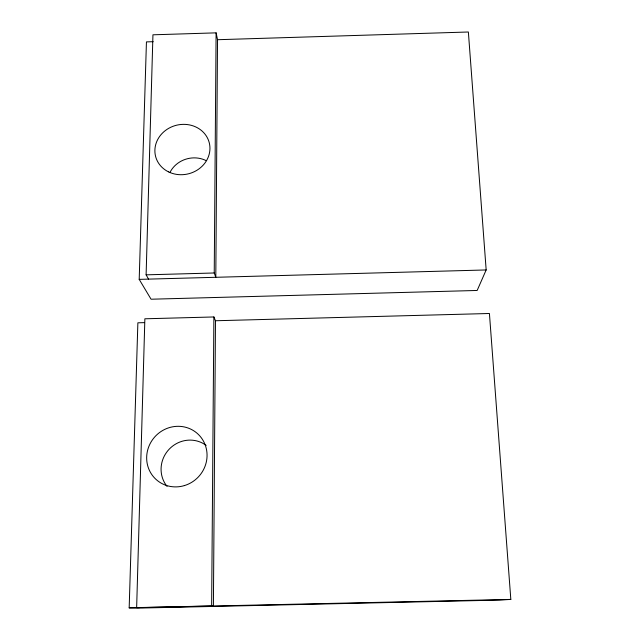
<?xml version="1.0" encoding="UTF-8"?>
<svg xmlns="http://www.w3.org/2000/svg" width="640" height="640" viewBox="0 0 640 640"><rect width="100%" height="100%" fill="white"/><g stroke="black" fill="none" stroke-linecap="round" stroke-linejoin="round"><path stroke-width="0.96" d="M136.648 607.608L211.64 605.944L213.888 316.96L144.864 318.792L136.648 607.608L139.464 607.64M216.104 32.856L217.536 39.712L215.8 277.296L214.232 272.984L216.104 32.856L152.944 34.808L146.112 274.84L148.552 279.12M213.888 316.96L215.48 320.752L213.4 606L211.64 605.944M215.48 320.752L489.424 313.496L510.824 599.408L499.344 600.096L142.808 608L129.176 607.872L137.872 322.808L144.504 322.632M217.536 39.712L468.368 32L486.168 269.952L477.16 290.464L151.064 299.216L139.2 279.376L146.44 41.896L153.192 41.688M146.112 274.84L214.232 272.984M139.2 279.376L486.168 269.952M129.176 607.872L510.824 599.408M167.04 486.4A28.544 27.448 -49.7 0 1 169.224 449.144A28.544 27.448 -49.7 0 1 206.184 445.416M169.888 172.608A25.76 23.52 -14.6 0 1 206.184 160.64M184.336 485.608A30.888 29.592 -47.1 0 0 198.464 434.528A30.888 29.592 -47.1 0 0 147.784 449.664A30.888 29.592 -47.1 0 0 184.336 485.608M168.448 171.832A27.688 25.016 -14.2 0 0 209.952 148.536A27.688 25.016 -14.2 0 0 168.864 128.24A27.688 25.016 -14.2 0 0 168.448 171.832"/></g></svg>
